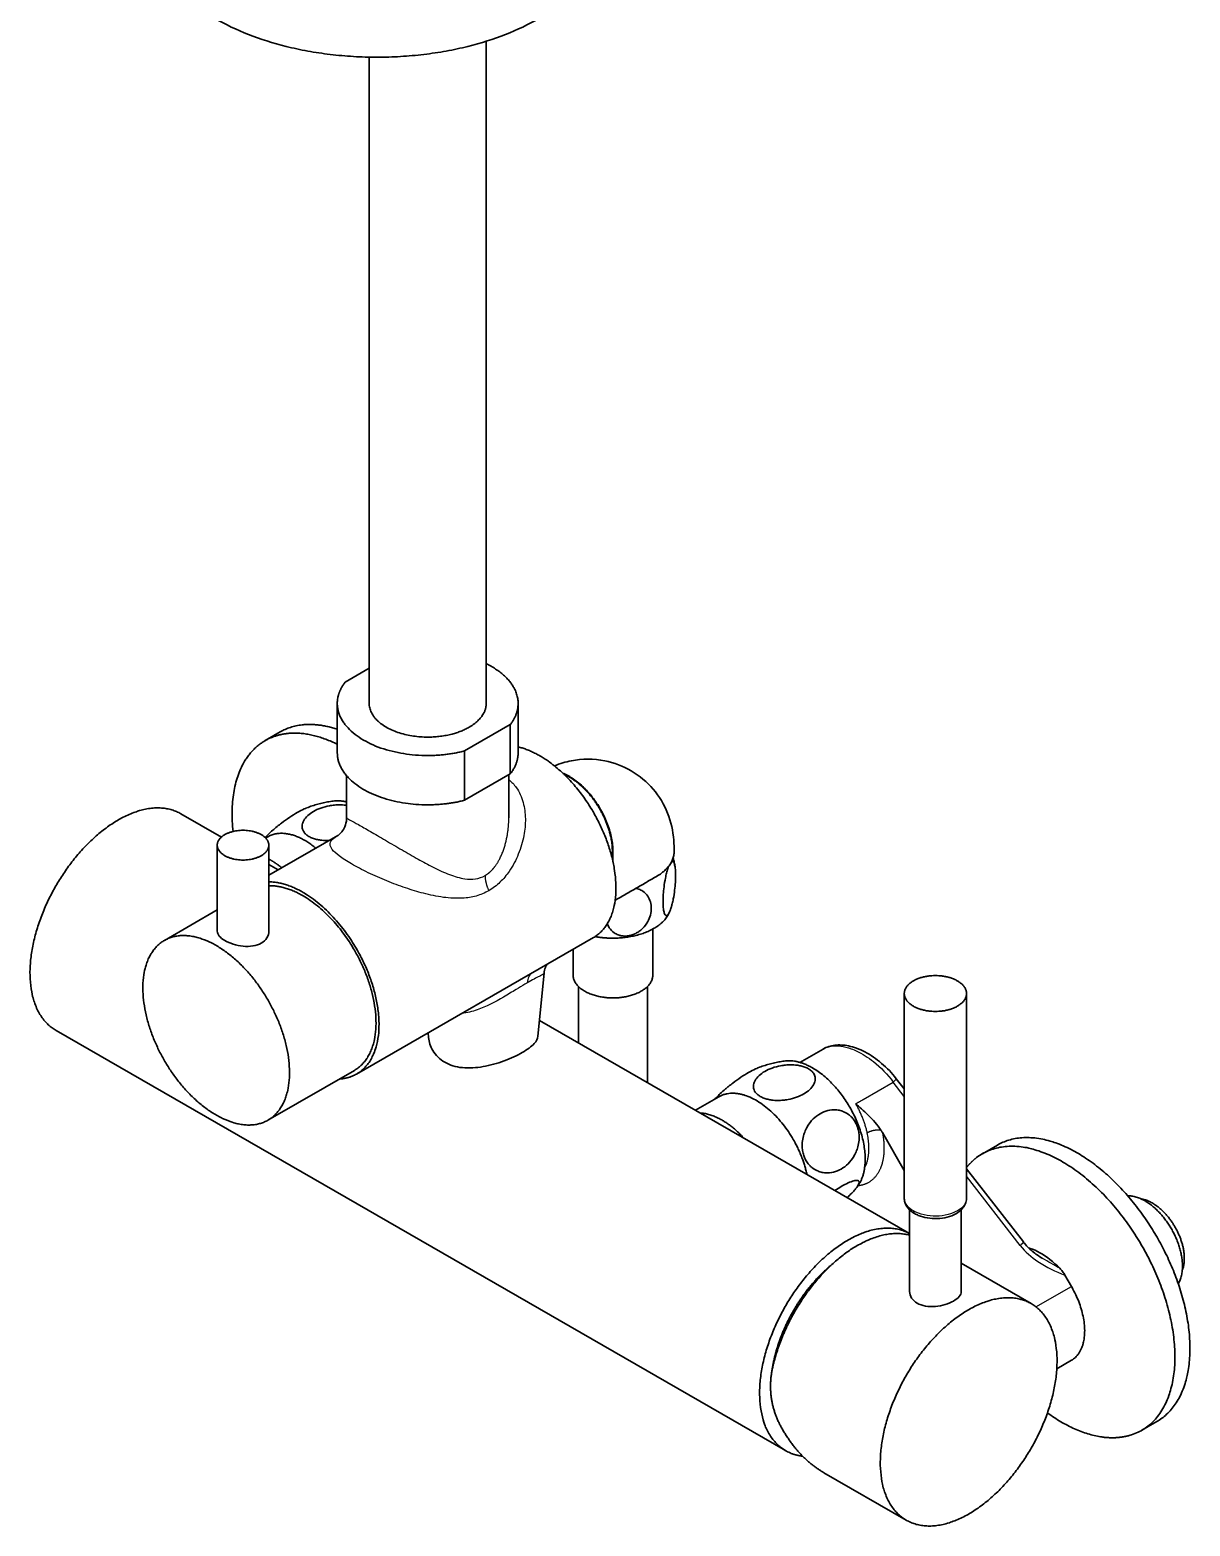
# Model space of a CAD drawing. Header units: millimetres. Extents: x 577 to 7172, y 252 to 2707.
# Drawn here: x 2954.2 to 3172.4, y 1540.9 to 1822.1 of the extents above; entities that cross this region are included whole.
import ezdxf

# ---------------------------------------------------------------- set-up
doc = ezdxf.new("R2010")
doc.units = ezdxf.units.MM
doc.header["$MEASUREMENT"] = 0
doc.layers.add('외형선(ISO)', color=7, linetype='Continuous', lineweight=30)
doc.layers.add('좁은 외형선(ISO)', color=7, linetype='Continuous', lineweight=25)

msp = doc.modelspace()

# ---------------------------------------------------------------- linework, layer by layer
at = {"layer": '외형선(ISO)'}
for p, q in [((3040.02, 1695.54), (3040.02, 1820.02)), ((3018.02, 1695.54), (3018.02, 1817.03)), ((3018.02, 1702.14), (3013.49, 1699.53)), ((3012.02, 1695.54), (3012.02, 1686.27)), ((3046.02, 1695.54), (3046.02, 1686.27)), ((3035.94, 1686.6), (3044.55, 1691.55)), ((3044.55, 1691.55), (3044.55, 1682.29)), ((3001.31, 1690.19), (2998.48, 1688.56)), ((3035.94, 1677.33), (3035.94, 1686.6)), ((3013.77, 1681.95), (3013.77, 1674.06)), ((3044.55, 1682.29), (3035.94, 1677.33)), ((3044.27, 1682.13), (3044.27, 1674.06)), ((2982.59, 1674.8), (2990.22, 1670.41)), ((3044.27, 1674.06), (3044.27, 1674.06)), ((2999.15, 1663.23), (3012.1, 1670.69)), ((3012.12, 1670.7), (3012.12, 1670.7)), ((2989.45, 1652.71), (2989.45, 1668.9)), ((2998.94, 1670.47), (2998.55, 1670.25)), ((2999.15, 1652.71), (2999.15, 1668.9)), ((2999.15, 1665.26), (3000.92, 1664.25)), ((3042.89, 1667.03), (3042.89, 1667.03)), ((3039.26, 1662.92), (3039.26, 1662.92)), ((2979.51, 1651), (2989.45, 1656.72)), ((3015.64, 1625.87), (3060.19, 1651.53)), ((3071.35, 1644.5), (3071.35, 1653.13)), ((3056.35, 1644.5), (3056.35, 1649.32)), ((3049.75, 1632.98), (3050.92, 1644.86)), ((3057.35, 1642.34), (3057.35, 1631.75)), ((3070.35, 1642.34), (3070.35, 1624.27)), ((3118.63, 1641.01), (3118.63, 1602.53)), ((3130.33, 1641.01), (3130.33, 1602.53)), ((2959.13, 1634.07), (3096.31, 1555.08)), ((3050.04, 1635.96), (3119.63, 1595.88)), ((3029.17, 1632.76), (3029.09, 1633.62)), ((3103.36, 1630.57), (3099.01, 1628.06)), ((2998.98, 1617.2), (3015.24, 1626.57)), ((3117.13, 1624.99), (3118.63, 1623.07)), ((3083.79, 1621.61), (3079.37, 1619.07)), ((3118.63, 1607.74), (3114.52, 1614.86)), ((3136.16, 1612.53), (3133.33, 1610.9)), ((3130.33, 1608.04), (3141.02, 1594.31)), ((3119.63, 1600.35), (3119.63, 1584.98)), ((3129.33, 1600.35), (3129.33, 1584.98)), ((3129.33, 1590.3), (3142.46, 1582.74)), ((3148.83, 1588.08), (3150.06, 1585.95)), ((3147.31, 1570.49), (3150.05, 1572.06)), ((3166.1, 1560.54), (3163.27, 1558.91)), ((3103.49, 1550.94), (3119.01, 1542.01))]:
    msp.add_line(p, q, dxfattribs=at)
for centre, radius, start, end in [((3044.51, 1669.02), 6.76, 65.6716, 65.6733), ((3044.78, 1668.94), 6.24, 65.656, 65.6575), ((3046.04, 1668.95), 3.64, 69.3658, 69.3749), ((3052.98, 1670.8), 8.77, 212.3971, 212.4083), ((3012.99, 1647.77), 29.93, 30.0956, 30.0965), ((3056.05, 1672.53), 14.25, 215.8091, 215.8116), ((3055.46, 1672.2), 13.21, 215.4935, 215.4976), ((3039.44, 1661.05), 5.08, 204.9735, 204.985), ((3112.23, 1615.32), 5, 265.7816, 265.7844), ((3134.45, 1577.47), 17.71, 43.6162, 43.6309)]:
    msp.add_arc(centre, radius, start, end, dxfattribs=at)
for points, knots in [([(3049.89, 1824.26), (3047.98, 1823.16), (3043.8, 1821.17), (3037.77, 1819.26), (3032.52, 1818.13), (3028.28, 1817.49), (3023.92, 1817.1), (3019.49, 1816.97), (3015.05, 1817.1), (3010.69, 1817.49), (3006.45, 1818.13), (3001.2, 1819.26), (2995.17, 1821.17), (2990.99, 1823.16), (2989.08, 1824.26)], [0, 0, 0, 0, 8.104607, 16.209214, 20.553668, 24.898121, 29.335094, 33.772068, 38.209041, 42.646015, 46.990468, 51.334921, 59.439528, 67.544135, 67.544135, 67.544135, 67.544135]), ([(3052.84, 1683.8), (3053.88, 1684.22), (3054.95, 1684.55), (3058.07, 1685.16), (3060.24, 1685.17), (3064.04, 1684.4), (3065.75, 1683.75), (3068.84, 1681.94), (3070.25, 1680.77), (3072.56, 1678.08), (3073.49, 1676.53), (3074.78, 1673.28), (3075.15, 1671.56), (3075.35, 1669.07), (3075.37, 1668.3), (3075.34, 1667.53)], [0.35819, 0.35819, 0.35819, 0.35819, 0.719617, 0.719617, 1.380794, 1.380794, 1.939645, 1.939645, 2.497885, 2.497885, 3.056187, 3.056187, 3.616931, 3.616931, 3.86481, 3.86481, 3.86481, 3.86481]), ([(3063.84, 1665.79), (3063.84, 1665.98), (3063.84, 1666.55), (3063.85, 1667.5), (3063.83, 1668.66), (3063.66, 1669.89), (3063.38, 1671.16), (3062.99, 1672.45), (3062.48, 1673.74), (3061.88, 1675), (3061.18, 1676.23), (3060.4, 1677.39), (3059.55, 1678.49), (3058.64, 1679.49), (3057.69, 1680.38), (3056.71, 1681.16), (3055.71, 1681.8), (3054.96, 1682.18), (3054.54, 1682.36), (3054.44, 1682.39)], [9.175348, 9.175348, 9.175348, 9.175348, 9.854863, 11.2627, 12.670538, 14.078376, 15.486213, 16.894051, 18.301888, 19.709726, 21.117563, 22.525401, 23.933238, 25.341076, 26.748913, 28.156751, 29.564589, 30.972426, 31.367659, 31.367659, 31.367659, 31.367659]), ([(3013.77, 1676.38), (3013.71, 1676.39), (3013.66, 1676.39), (3013.25, 1676.45), (3012.81, 1676.48), (3012.13, 1676.48), (3011.8, 1676.46), (3011.14, 1676.4), (3010.82, 1676.35), (3010, 1676.2), (3009.44, 1676.05), (3008.42, 1675.69), (3007.95, 1675.46), (3007.16, 1675.01), (3006.78, 1674.74), (3006.14, 1674.15), (3005.89, 1673.83), (3005.62, 1673.36), (3005.54, 1673.17), (3005.43, 1672.8), (3005.41, 1672.6), (3005.41, 1672.21), (3005.46, 1671.96), (3005.59, 1671.62), (3005.68, 1671.46), (3005.87, 1671.19), (3006, 1671.04), (3006.32, 1670.76), (3006.51, 1670.63), (3006.7, 1670.52)], [3.654243, 3.654243, 3.654243, 3.654243, 3.670497, 3.670497, 3.781127, 3.781127, 3.872702, 3.872702, 3.964276, 3.964276, 4.130822, 4.130822, 4.297368, 4.297368, 4.463914, 4.463914, 4.63046, 4.63046, 4.722034, 4.722034, 4.813609, 4.813609, 4.924239, 4.924239, 4.995763, 4.995763, 5.076302, 5.076302, 5.156842, 5.156842, 5.156842, 5.156842]), ([(3011.47, 1677.2), (3011.14, 1677.16), (3010.8, 1677.12), (3010.12, 1677.01), (3009.77, 1676.94), (3009.08, 1676.79), (3008.73, 1676.7), (3008.03, 1676.51), (3007.67, 1676.4), (3006.97, 1676.17), (3006.62, 1676.04), (3006.27, 1675.9)], [2.1069861, 2.1069861, 2.1069861, 2.1069861, 2.139616, 2.139616, 2.1722459, 2.1722459, 2.2048759, 2.2048759, 2.2375058, 2.2375058, 2.2701357, 2.2701357, 2.2701357, 2.2701357]), ([(2998.45, 1670.34), (2998.6, 1670.5), (2998.8, 1670.7), (2999.24, 1671.13), (2999.59, 1671.44), (3000.14, 1671.92), (3000.42, 1672.16), (3000.99, 1672.62), (3001.28, 1672.85), (3002.03, 1673.41), (3002.56, 1673.79), (3003.58, 1674.47), (3004.07, 1674.78), (3004.94, 1675.27), (3005.39, 1675.51), (3005.96, 1675.77), (3006.12, 1675.84), (3006.26, 1675.9)], [2.068394, 2.068394, 2.068394, 2.068394, 2.14462, 2.14462, 2.266066, 2.266066, 2.366857, 2.366857, 2.467647, 2.467647, 2.651372, 2.651372, 2.835097, 2.835097, 3.018822, 3.018822, 3.093662, 3.093662, 3.093662, 3.093662]), ([(3012.12, 1670.7), (3012.12, 1670.7), (3012.19, 1670.74), (3012.46, 1670.95), (3012.66, 1671.15), (3013.07, 1671.67), (3013.27, 1671.99), (3013.61, 1672.79), (3013.73, 1673.3), (3013.77, 1673.88), (3013.77, 1673.97), (3013.77, 1674.05)], [0.0408584, 0.0408584, 0.0408584, 0.0408584, 0.2081633, 0.2081633, 0.3865567, 0.3865567, 0.5503874, 0.5503874, 0.751555, 0.751555, 0.7859688, 0.7859688, 0.7859688, 0.7859688]), ([(3006.7, 1670.52), (3006.89, 1670.41), (3007.12, 1670.3), (3007.61, 1670.12), (3007.87, 1670.04), (3008.34, 1669.93), (3008.61, 1669.88), (3009.2, 1669.8), (3009.64, 1669.78), (3010.18, 1669.78), (3010.36, 1669.78), (3010.54, 1669.79)], [1.7189472, 1.7189472, 1.7189472, 1.7189472, 1.7994867, 1.7994867, 1.8800262, 1.8800262, 1.9515502, 1.9515502, 2.0621797, 2.0621797, 2.1131343, 2.1131343, 2.1131343, 2.1131343]), ([(3075.34, 1667.53), (3075.34, 1667.41), (3075.31, 1667.03), (3075.16, 1666.38), (3074.8, 1665.59), (3074.28, 1664.84), (3073.6, 1664.12), (3072.79, 1663.46), (3071.81, 1662.88), (3070.81, 1662.31), (3069.82, 1661.73), (3068.82, 1661.16), (3067.83, 1660.59), (3066.83, 1660.01), (3065.84, 1659.44), (3064.98, 1658.94), (3064.45, 1658.64), (3064.26, 1658.53)], [-20.302164, -20.302164, -20.302164, -20.302164, -19.709726, -18.301888, -16.894051, -15.486213, -14.078376, -12.670538, -11.2627, -9.854863, -8.447025, -7.039188, -5.63135, -4.223513, -2.815675, -1.407838, -0.584745, -0.584745, -0.584745, -0.584745]), ([(3074.89, 1665.82), (3074.93, 1665.84), (3074.96, 1665.85), (3075.06, 1665.87), (3075.14, 1665.84), (3075.29, 1665.68), (3075.39, 1665.47), (3075.51, 1664.99), (3075.56, 1664.69), (3075.62, 1664), (3075.64, 1663.61), (3075.64, 1662.83), (3075.62, 1662.37), (3075.56, 1661.42), (3075.51, 1660.92), (3075.39, 1659.94), (3075.29, 1659.32), (3075.14, 1658.51), (3075.06, 1658.15), (3074.94, 1657.68), (3074.88, 1657.47), (3074.78, 1657.11), (3074.71, 1656.92), (3074.58, 1656.56), (3074.52, 1656.41), (3074.46, 1656.28), (3074.39, 1656.15), (3074.33, 1656.03), (3074.2, 1655.85), (3074.14, 1655.78), (3074.03, 1655.69), (3073.97, 1655.66), (3073.85, 1655.65), (3073.78, 1655.68), (3073.62, 1655.83), (3073.52, 1656.05), (3073.4, 1656.52), (3073.35, 1656.82), (3073.29, 1657.51), (3073.27, 1657.91), (3073.27, 1658.68), (3073.29, 1659.14), (3073.35, 1660.09), (3073.4, 1660.59), (3073.52, 1661.57), (3073.62, 1662.19), (3073.78, 1663), (3073.85, 1663.36), (3073.96, 1663.79), (3074, 1663.95), (3074.05, 1664.1)], [-1.308894, -1.308894, -1.308894, -1.308894, -1.272063, -1.272063, -1.177605, -1.177605, -1.02082, -1.02082, -0.877922, -0.877922, -0.735025, -0.735025, -0.592128, -0.592128, -0.449231, -0.449231, -0.292445, -0.292445, -0.197988, -0.197988, -0.137033, -0.137033, -0.068516, -0.068516, 0, 0, 0, 0.068516, 0.068516, 0.137033, 0.137033, 0.197988, 0.197988, 0.292445, 0.292445, 0.449231, 0.449231, 0.592128, 0.592128, 0.735025, 0.735025, 0.877922, 0.877922, 1.02082, 1.02082, 1.177605, 1.177605, 1.272063, 1.272063, 1.320028, 1.320028, 1.320028, 1.320028]), ([(3075.54, 1664.77), (3075.5, 1665.06), (3075.45, 1665.34), (3075.33, 1665.9), (3075.27, 1666.18), (3075.19, 1666.48), (3075.18, 1666.5), (3075.18, 1666.53)], [0.87047748, 0.87047748, 0.87047748, 0.87047748, 0.90262476, 0.90262476, 0.93477204, 0.93477204, 0.93807192, 0.93807192, 0.93807192, 0.93807192]), ([(3074.05, 1664.1), (3074.06, 1664.14), (3074.07, 1664.17), (3074.14, 1664.4), (3074.2, 1664.59), (3074.28, 1664.83), (3074.3, 1664.88), (3074.32, 1664.93)], [-1.6200732, -1.6200732, -1.6200732, -1.6200732, -1.6070832, -1.6070832, -1.5385668, -1.5385668, -1.5171973, -1.5171973, -1.5171973, -1.5171973]), ([(3068.17, 1660.78), (3068.35, 1660.75), (3068.54, 1660.69), (3068.95, 1660.54), (3069.24, 1660.39), (3069.81, 1660), (3070.16, 1659.64), (3070.6, 1658.98), (3070.77, 1658.61), (3071, 1657.82), (3071.05, 1657.4), (3071.05, 1656.63), (3071, 1656.19), (3070.77, 1655.33), (3070.6, 1654.91), (3070.16, 1654.11), (3069.81, 1653.64), (3069.24, 1653.06), (3068.95, 1652.82), (3068.53, 1652.53), (3068.32, 1652.41), (3067.94, 1652.21), (3067.71, 1652.11), (3067.24, 1651.95), (3067, 1651.89), (3066.78, 1651.86), (3066.56, 1651.82), (3066.32, 1651.8), (3065.85, 1651.81), (3065.62, 1651.84), (3065.23, 1651.91), (3065.03, 1651.97), (3064.6, 1652.13), (3064.32, 1652.28), (3063.75, 1652.67), (3063.4, 1653.03), (3063.02, 1653.6), (3062.89, 1653.85), (3062.78, 1654.12)], [1.610603, 1.610603, 1.610603, 1.610603, 1.668038, 1.668038, 1.762496, 1.762496, 1.919281, 1.919281, 2.062178, 2.062178, 2.205076, 2.205076, 2.347973, 2.347973, 2.49087, 2.49087, 2.647656, 2.647656, 2.742113, 2.742113, 2.803068, 2.803068, 2.871585, 2.871585, 2.940101, 2.940101, 2.940101, 3.008617, 3.008617, 3.077134, 3.077134, 3.138089, 3.138089, 3.232546, 3.232546, 3.389332, 3.389332, 3.490318, 3.490318, 3.490318, 3.490318]), ([(3074.41, 1656.15), (3074.42, 1656.18), (3074.43, 1656.2), (3074.45, 1656.26), (3074.47, 1656.29), (3074.49, 1656.34), (3074.5, 1656.37), (3074.52, 1656.42), (3074.53, 1656.45), (3074.56, 1656.51), (3074.57, 1656.54), (3074.58, 1656.56)], [0.53958245, 0.53958245, 0.53958245, 0.53958245, 0.54328011, 0.54328011, 0.54697778, 0.54697778, 0.55067544, 0.55067544, 0.55437311, 0.55437311, 0.55807078, 0.55807078, 0.55807078, 0.55807078]), ([(2989.45, 1652.71), (2989.45, 1652.42), (2989.57, 1652.11), (2990.07, 1651.52), (2990.44, 1651.23), (2991.3, 1650.73), (2991.85, 1650.49), (2993.05, 1650.11), (2993.69, 1649.98), (2994.91, 1649.85), (2995.56, 1649.85), (2996.75, 1650.04), (2997.3, 1650.23), (2997.73, 1650.48)], [-1.101129, -1.101129, -1.101129, -1.101129, -0.917616, -0.917616, -0.734103, -0.734103, -0.55059, -0.55059, -0.367076, -0.367076, -0.183538, -0.183538, 0, 0, 0, 0]), ([(2997.73, 1650.48), (2998.16, 1650.73), (2998.54, 1651.07), (2999.03, 1651.85), (2999.15, 1652.29), (2999.15, 1652.71)], [0, 0, 0, 0, 0.1835382, 0.1835382, 0.3670765, 0.3670765, 0.3670765, 0.3670765]), ([(3051.48, 1646.51), (3051.41, 1646.41), (3051.33, 1646.28), (3051.12, 1645.84), (3051, 1645.47), (3050.93, 1645.02), (3050.93, 1644.95), (3050.92, 1644.88)], [0.9467926, 0.9467926, 0.9467926, 0.9467926, 1.0396076, 1.0396076, 1.2199346, 1.2199346, 1.2517177, 1.2517177, 1.2517177, 1.2517177]), ([(3046.8, 1629.92), (3045.87, 1629.38), (3044.68, 1628.82), (3042.11, 1627.87), (3040.72, 1627.49), (3038.16, 1627.04), (3036.81, 1626.95), (3034.3, 1627.2), (3033.15, 1627.55), (3032.23, 1628.08), (3031.31, 1628.62), (3030.51, 1629.39), (3029.52, 1631.06), (3029.25, 1631.93), (3029.17, 1632.76)], [-1.575868, -1.575868, -1.575868, -1.575868, -1.178146, -1.178146, -0.780424, -0.780424, -0.390212, -0.390212, 0, 0, 0, 0.391431, 0.391431, 0.723889, 0.723889, 0.723889, 0.723889]), ([(3049.75, 1632.98), (3049.71, 1632.54), (3049.47, 1632.08), (3048.53, 1631.04), (3047.74, 1630.46), (3046.8, 1629.92)], [3.9935617, 3.9935617, 3.9935617, 3.9935617, 4.3298602, 4.3298602, 4.7275819, 4.7275819, 4.7275819, 4.7275819]), ([(3103.36, 1630.57), (3104.02, 1630.96), (3104.8, 1631.2), (3106.41, 1631.39), (3107.27, 1631.34), (3109.15, 1630.96), (3110.2, 1630.57), (3112.3, 1629.47), (3113.38, 1628.74), (3115.37, 1627.03), (3116.32, 1626.04), (3117.13, 1625)], [0, 0, 0, 0, 0.312032, 0.312032, 0.630895, 0.630895, 1.008628, 1.008628, 1.407908, 1.407908, 1.80764, 1.80764, 1.80764, 1.80764]), ([(3091.12, 1627.04), (3090.97, 1626.98), (3090.81, 1626.91), (3090.24, 1626.65), (3089.79, 1626.41), (3088.93, 1625.91), (3088.43, 1625.6), (3087.41, 1624.92), (3086.88, 1624.55), (3086.14, 1623.98), (3085.85, 1623.76), (3085.41, 1623.41), (3085.27, 1623.29), (3085.13, 1623.17)], [0.6864676, 0.6864676, 0.6864676, 0.6864676, 0.7613075, 0.7613075, 0.9450324, 0.9450324, 1.1287574, 1.1287574, 1.3124824, 1.3124824, 1.4132731, 1.4132731, 1.4651549, 1.4651549, 1.4651549, 1.4651549]), ([(3091.55, 1621.66), (3091.36, 1621.77), (3091.18, 1621.9), (3090.85, 1622.18), (3090.72, 1622.33), (3090.53, 1622.6), (3090.44, 1622.76), (3090.31, 1623.1), (3090.26, 1623.35), (3090.26, 1623.74), (3090.29, 1623.93), (3090.4, 1624.31), (3090.48, 1624.5), (3090.74, 1624.97), (3091, 1625.29), (3091.63, 1625.88), (3092.02, 1626.15), (3092.8, 1626.6), (3093.27, 1626.82), (3094.3, 1627.19), (3094.85, 1627.34), (3095.67, 1627.49), (3095.99, 1627.53), (3096.65, 1627.6), (3096.99, 1627.61), (3097.66, 1627.61), (3098.1, 1627.58), (3098.69, 1627.51), (3098.96, 1627.46), (3099.43, 1627.35), (3099.7, 1627.27), (3100.19, 1627.08), (3100.41, 1626.98), (3100.6, 1626.87), (3100.79, 1626.76), (3100.98, 1626.63), (3101.3, 1626.35), (3101.44, 1626.2), (3101.63, 1625.92), (3101.71, 1625.77), (3101.85, 1625.43), (3101.89, 1625.17), (3101.9, 1624.79), (3101.87, 1624.59), (3101.76, 1624.21), (3101.68, 1624.03), (3101.41, 1623.55), (3101.16, 1623.24), (3100.52, 1622.65), (3100.14, 1622.38), (3099.35, 1621.92), (3098.88, 1621.7), (3097.86, 1621.34), (3097.31, 1621.19), (3096.49, 1621.04), (3096.16, 1620.99), (3095.5, 1620.93), (3095.17, 1620.91), (3094.5, 1620.91), (3094.06, 1620.94), (3093.46, 1621.02), (3093.19, 1621.07), (3092.72, 1621.18), (3092.46, 1621.25), (3091.97, 1621.44), (3091.74, 1621.55), (3091.55, 1621.66)], [-1.718947, -1.718947, -1.718947, -1.718947, -1.638408, -1.638408, -1.557868, -1.557868, -1.486344, -1.486344, -1.375715, -1.375715, -1.28414, -1.28414, -1.192565, -1.192565, -1.026019, -1.026019, -0.859474, -0.859474, -0.692928, -0.692928, -0.526382, -0.526382, -0.434807, -0.434807, -0.343233, -0.343233, -0.232603, -0.232603, -0.161079, -0.161079, -0.08054, -0.08054, 0, 0, 0, 0.08054, 0.08054, 0.161079, 0.161079, 0.232603, 0.232603, 0.343233, 0.343233, 0.434807, 0.434807, 0.526382, 0.526382, 0.692928, 0.692928, 0.859474, 0.859474, 1.026019, 1.026019, 1.192565, 1.192565, 1.28414, 1.28414, 1.375715, 1.375715, 1.486344, 1.486344, 1.557868, 1.557868, 1.638408, 1.638408, 1.718947, 1.718947, 1.718947, 1.718947]), ([(3096.32, 1628.34), (3095.99, 1628.3), (3095.65, 1628.25), (3094.97, 1628.14), (3094.63, 1628.08), (3093.93, 1627.93), (3093.58, 1627.84), (3092.88, 1627.65), (3092.53, 1627.54), (3091.82, 1627.3), (3091.47, 1627.18), (3091.12, 1627.04)], [2.1069861, 2.1069861, 2.1069861, 2.1069861, 2.139616, 2.139616, 2.1722459, 2.1722459, 2.2048759, 2.2048759, 2.2375058, 2.2375058, 2.2701357, 2.2701357, 2.2701357, 2.2701357]), ([(3085.13, 1623.17), (3084.99, 1623.06), (3084.86, 1622.95), (3084.44, 1622.58), (3084.09, 1622.26), (3083.65, 1621.83), (3083.45, 1621.63), (3083.2, 1621.37), (3083.1, 1621.26), (3083.01, 1621.16)], [-2.3149748, -2.3149748, -2.3149748, -2.3149748, -2.266066, -2.266066, -2.1446204, -2.1446204, -2.0662498, -2.0662498, -2.0194045, -2.0194045, -2.0194045, -2.0194045]), ([(3114.23, 1615.32), (3113.58, 1616.33), (3112.72, 1617.27), (3111, 1618.97), (3110.04, 1619.81), (3109.55, 1620.24), (3109.54, 1620.25), (3109.5, 1620.29)], [0, 0, 0, 0, 0.3617282, 0.3617282, 0.7344081, 0.7344081, 0.754556, 0.754556, 0.754556, 0.754556]), ([(3100.81, 1608.73), (3100.77, 1608.77), (3100.74, 1608.81), (3100.53, 1609.05), (3100.35, 1609.29), (3100.04, 1609.81), (3099.91, 1610.09), (3099.7, 1610.63), (3099.61, 1610.93), (3099.49, 1611.55), (3099.45, 1611.87), (3099.42, 1612.43), (3099.43, 1612.74), (3099.48, 1613.4), (3099.57, 1613.87), (3099.75, 1614.56), (3099.87, 1614.89), (3100.14, 1615.53), (3100.3, 1615.83), (3100.74, 1616.57), (3101.1, 1617.04), (3101.92, 1617.84), (3102.36, 1618.17), (3103.23, 1618.67), (3103.73, 1618.88), (3104.75, 1619.13), (3105.27, 1619.18), (3106.02, 1619.12), (3106.31, 1619.08), (3106.88, 1618.93), (3107.16, 1618.83), (3107.72, 1618.56), (3108.06, 1618.34), (3108.51, 1617.97), (3108.71, 1617.78), (3109.04, 1617.4), (3109.22, 1617.16), (3109.53, 1616.64), (3109.66, 1616.36), (3109.76, 1616.09), (3109.86, 1615.82), (3109.95, 1615.52), (3110.08, 1614.89), (3110.12, 1614.57), (3110.15, 1614.02), (3110.14, 1613.71), (3110.09, 1613.05), (3110, 1612.58), (3109.82, 1611.89), (3109.7, 1611.55), (3109.43, 1610.92), (3109.27, 1610.62), (3108.83, 1609.88), (3108.46, 1609.41), (3107.65, 1608.61), (3107.21, 1608.27), (3106.34, 1607.77), (3105.84, 1607.57), (3104.82, 1607.31), (3104.3, 1607.27), (3103.55, 1607.32), (3103.26, 1607.37), (3102.69, 1607.51), (3102.41, 1607.62), (3101.85, 1607.89), (3101.51, 1608.11), (3101.1, 1608.45), (3100.94, 1608.59), (3100.81, 1608.73)], [-2.082951, -2.082951, -2.082951, -2.082951, -2.06625, -2.06625, -1.978157, -1.978157, -1.890065, -1.890065, -1.801972, -1.801972, -1.71388, -1.71388, -1.635509, -1.635509, -1.514064, -1.514064, -1.413273, -1.413273, -1.312482, -1.312482, -1.128757, -1.128757, -0.945032, -0.945032, -0.761307, -0.761307, -0.577582, -0.577582, -0.476792, -0.476792, -0.376001, -0.376001, -0.254555, -0.254555, -0.176185, -0.176185, -0.088092, -0.088092, 0, 0, 0, 0.088092, 0.088092, 0.176185, 0.176185, 0.254555, 0.254555, 0.376001, 0.376001, 0.476792, 0.476792, 0.577582, 0.577582, 0.761307, 0.761307, 0.945032, 0.945032, 1.128757, 1.128757, 1.312482, 1.312482, 1.413273, 1.413273, 1.514064, 1.514064, 1.635509, 1.635509, 1.697178, 1.697178, 1.697178, 1.697178]), ([(3105.57, 1603.98), (3106, 1604.26), (3106.41, 1604.51), (3107.21, 1604.97), (3107.65, 1605.21), (3108.46, 1605.58), (3108.83, 1605.72), (3109.27, 1605.84), (3109.43, 1605.87), (3109.7, 1605.89), (3109.82, 1605.89), (3110, 1605.83), (3110.09, 1605.76), (3110.14, 1605.62), (3110.15, 1605.53), (3110.12, 1605.36), (3110.08, 1605.24), (3109.95, 1604.98), (3109.86, 1604.83), (3109.76, 1604.68), (3109.66, 1604.53), (3109.53, 1604.35), (3109.22, 1603.98), (3109.04, 1603.78), (3108.71, 1603.43), (3108.51, 1603.23), (3108.2, 1602.93), (3108.05, 1602.79), (3107.89, 1602.65)], [2.680166, 2.680166, 2.680166, 2.680166, 2.835097, 2.835097, 3.018822, 3.018822, 3.202547, 3.202547, 3.303338, 3.303338, 3.404129, 3.404129, 3.525574, 3.525574, 3.603945, 3.603945, 3.692037, 3.692037, 3.78013, 3.78013, 3.78013, 3.868222, 3.868222, 3.956315, 3.956315, 4.034685, 4.034685, 4.094819, 4.094819, 4.094819, 4.094819]), ([(3109.52, 1604.35), (3109.54, 1604.38), (3109.57, 1604.41), (3109.62, 1604.47), (3109.64, 1604.5), (3109.69, 1604.56), (3109.71, 1604.59), (3109.76, 1604.66), (3109.78, 1604.69), (3109.83, 1604.75), (3109.85, 1604.78), (3109.87, 1604.81)], [5.7244822, 5.7244822, 5.7244822, 5.7244822, 5.72821139, 5.72821139, 5.73194058, 5.73194058, 5.73566977, 5.73566977, 5.73939896, 5.73939896, 5.74312815, 5.74312815, 5.74312815, 5.74312815]), ([(3120.57, 1599.65), (3120.09, 1599.92), (3119.67, 1600.26), (3119.03, 1601.04), (3118.8, 1601.49), (3118.65, 1602.15), (3118.63, 1602.34), (3118.63, 1602.53)], [0.0000394, 0.0000394, 0.0000394, 0.0000394, 0.1925644, 0.1925644, 0.3805167, 0.3805167, 0.4550507, 0.4550507, 0.4550507, 0.4550507]), ([(3130.33, 1602.53), (3130.33, 1602.16), (3130.25, 1601.78), (3129.95, 1601.09), (3129.73, 1600.76), (3129.14, 1600.14), (3128.76, 1599.85), (3127.85, 1599.34), (3127.29, 1599.12), (3126.11, 1598.82), (3125.47, 1598.73), (3124.21, 1598.68), (3123.57, 1598.72), (3122.37, 1598.92), (3121.79, 1599.09), (3121.02, 1599.41), (3120.79, 1599.52), (3120.57, 1599.65)], [0, 0, 0, 0, 0.145737, 0.145737, 0.294623, 0.294623, 0.463795, 0.463795, 0.653903, 0.653903, 0.845971, 0.845971, 1.033603, 1.033603, 1.219814, 1.219814, 1.306697, 1.306697, 1.306697, 1.306697]), ([(3141.02, 1594.3), (3141.52, 1593.65), (3142.1, 1593.08), (3143.29, 1592.08), (3143.91, 1591.65), (3144.55, 1591.26)], [0.0009614, 0.0009614, 0.0009614, 0.0009614, 0.2469282, 0.2469282, 0.4859617, 0.4859617, 0.4859617, 0.4859617]), ([(3142.05, 1593.16), (3142.14, 1593.13), (3142.23, 1593.11), (3142.91, 1592.89), (3143.51, 1592.62), (3145.39, 1591.57), (3146.67, 1590.57), (3147.87, 1589.36)], [-0.8360709, -0.8360709, -0.8360709, -0.8360709, -0.7973809, -0.7973809, -0.542197, -0.542197, -0.0000688, -0.0000688, -0.0000688, -0.0000688]), ([(3148.83, 1588.08), (3148.69, 1588.31), (3148.54, 1588.54), (3148.22, 1588.97), (3148.05, 1589.18), (3147.87, 1589.36)], [0, 0, 0, 0, 0.0814912, 0.0814912, 0.1628885, 0.1628885, 0.1628885, 0.1628885]), ([(3121.05, 1582.8), (3120.62, 1583.05), (3120.25, 1583.38), (3119.75, 1584.15), (3119.63, 1584.58), (3119.63, 1584.98)], [0.0000001, 0.0000001, 0.0000001, 0.0000001, 0.1832667, 0.1832667, 0.3665333, 0.3665333, 0.3665333, 0.3665333]), ([(3129.33, 1584.98), (3129.33, 1584.68), (3129.21, 1584.36), (3128.72, 1583.75), (3128.34, 1583.46), (3127.91, 1583.21), (3127.91, 1583.21), (3127.91, 1583.21)], [-1.0995533, -1.0995533, -1.0995533, -1.0995533, -0.9162983, -0.9162983, -0.7330433, -0.7330433, -0.7330417, -0.7330417, -0.7330417, -0.7330417]), ([(3127.91, 1583.21), (3127.48, 1582.96), (3126.93, 1582.72), (3125.74, 1582.36), (3125.09, 1582.24), (3123.87, 1582.13), (3123.23, 1582.15), (3122.03, 1582.35), (3121.48, 1582.55), (3121.05, 1582.8)], [2.1991316, 2.1991316, 2.1991316, 2.1991316, 2.382385, 2.382385, 2.56564, 2.56564, 2.7489067, 2.7489067, 2.9321734, 2.9321734, 2.9321734, 2.9321734]), ([(3093.85, 1570.6), (3093.8, 1570.37), (3093.75, 1570.13), (3093.71, 1569.9), (3093.67, 1569.66), (3093.64, 1569.43), (3093.61, 1569.19), (3093.58, 1568.96), (3093.55, 1568.73), (3093.53, 1568.49), (3093.51, 1568.26), (3093.5, 1568.03), (3093.49, 1567.79), (3093.48, 1567.56), (3093.47, 1567.33), (3093.48, 1567.1), (3093.48, 1566.87), (3093.48, 1566.64), (3093.5, 1566.41), (3093.51, 1566.18), (3093.52, 1565.95), (3093.55, 1565.72), (3093.57, 1565.49), (3093.6, 1565.26), (3093.63, 1565.04), (3093.66, 1564.81), (3093.7, 1564.58), (3093.74, 1564.36), (3093.78, 1564.13), (3093.83, 1563.91), (3093.88, 1563.69), (3093.93, 1563.46), (3093.99, 1563.24), (3094.05, 1563.02), (3094.12, 1562.8), (3094.18, 1562.58), (3094.25, 1562.36), (3094.33, 1562.14), (3094.4, 1561.92), (3094.48, 1561.71), (3094.56, 1561.49), (3094.65, 1561.28), (3094.74, 1561.06), (3094.83, 1560.85), (3094.92, 1560.64), (3095.02, 1560.42), (3095.12, 1560.21), (3095.23, 1560), (3095.34, 1559.8), (3095.44, 1559.59), (3095.56, 1559.38), (3095.67, 1559.18)], [0, 0, 0, 0, 0.782932, 0.782932, 0.782932, 1.561101, 1.561101, 1.561101, 2.335223, 2.335223, 2.335223, 3.105982, 3.105982, 3.105982, 3.874033, 3.874033, 3.874033, 4.640001, 4.640001, 4.640001, 5.404481, 5.404481, 5.404481, 6.168032, 6.168032, 6.168032, 6.931183, 6.931183, 6.931183, 7.694422, 7.694422, 7.694422, 8.458203, 8.458203, 8.458203, 9.222937, 9.222937, 9.222937, 9.988995, 9.988995, 9.988995, 10.756707, 10.756707, 10.756707, 11.526356, 11.526356, 11.526356, 12.298185, 12.298185, 12.298185, 13.072391, 13.072391, 13.072391, 13.072391])]:
    msp.add_open_spline(points, degree=3, knots=knots, dxfattribs=at)
for points, weights, knots in [([(3044.55, 1691.55), (3046.02, 1693.46), (3046.02, 1695.54), (3046.02, 1700.07), (3040.02, 1703.01)], [0.882771889331, 0.918967074728, 1, 0.83910663634, 0.854978542799], [5.848603, 5.848603, 5.848603, 6.283185, 6.283185, 7.146062, 7.146062, 7.146062]), ([(3013.49, 1699.53), (3012.02, 1697.63), (3012.02, 1695.54), (3012.02, 1685.75), (3029.02, 1685.75), (3032.64, 1685.75), (3035.94, 1686.6)], [0.882771889331, 0.918967074728, 1, 0.707106781187, 1, 0.918967074728, 0.882771889331], [5.848603, 5.848603, 5.848603, 6.283185, 6.283185, 7.853982, 7.853982, 8.288564, 8.288564, 8.288564]), ([(3018.02, 1695.54), (3018.02, 1689.21), (3029.02, 1689.21), (3033.58, 1689.21), (3036.8, 1691.06)], [1, 0.707106781187, 1, 0.853553390594, 0.853553390593], [0, 0, 0, 1.570796, 1.570796, 2.356194, 2.356194, 2.356194]), ([(3012.02, 1687.86), (3004.1, 1691.8), (2998.48, 1688.56), (2991.05, 1684.28), (2992.42, 1671.47)], [0.854579782068, 0.865813551743, 1, 0.830015271342, 0.857336633238], [5.563539, 5.563539, 5.563539, 6.283185, 6.283185, 7.194819, 7.194819, 7.194819]), ([(3012.02, 1686.27), (3012.02, 1676.48), (3029.02, 1676.48), (3032.64, 1676.48), (3035.94, 1677.33)], [1, 0.707106781187, 1, 0.918967074728, 0.882771889331], [0, 0, 0, 1.570796, 1.570796, 2.005379, 2.005379, 2.005379]), ([(3060.19, 1651.53), (3070.36, 1657.38), (3060.23, 1674.98), (3054.21, 1685.43), (3046.02, 1687.37)], [1, 0.707106781187, 1, 0.802471227581, 0.871371402144], [0, 0, 0, 1.570796, 1.570796, 2.63015, 2.63015, 2.63015]), ([(3063.67, 1666.56), (3064.2, 1670.79), (3061.4, 1675.65), (3058.6, 1680.51), (3054.67, 1682.18)], [0.85729815325, 0.83013528234, 1, 0.830135282339, 0.857298153251], [0.659806, 0.659806, 0.659806, 1.570796, 1.570796, 2.481787, 2.481787, 2.481787]), ([(2982.59, 1674.8), (2970.82, 1681.58), (2959.09, 1661.22), (2947.36, 1640.85), (2959.13, 1634.07)], [1, 0.707106781187, 1, 0.707106781187, 1], [3.141593, 3.141593, 3.141593, 4.712389, 4.712389, 6.283185, 6.283185, 6.283185]), ([(2999.15, 1668.9), (2999.15, 1671.69), (2994.3, 1671.69), (2989.45, 1671.69), (2989.45, 1668.9), (2989.45, 1666.1), (2994.3, 1666.1), (2999.15, 1666.1), (2999.15, 1668.9)], [1, 0.707106781187, 1, 0.707106781187, 1, 0.707106781187, 1, 0.707106781187, 1], [0, 0, 0, 1.570796, 1.570796, 3.141593, 3.141593, 4.712389, 4.712389, 6.283185, 6.283185, 6.283185]), ([(3012.41, 1624.94), (3014.2, 1625.04), (3015.64, 1625.87), (3025.81, 1631.73), (3015.68, 1649.32), (3008.4, 1661.96), (2999.15, 1662.01)], [0.910072724093, 0.94453176581, 1, 0.707106781187, 1, 0.770626680438, 0.900511386309], [2.844115, 2.844115, 2.844115, 3.141593, 3.141593, 4.712389, 4.712389, 5.942526, 5.942526, 5.942526]), ([(3015.24, 1626.57), (3025.01, 1632.19), (3015.28, 1649.09), (3008.13, 1661.5), (2999.15, 1661.27)], [1, 0.707106781187, 1, 0.766818248121, 0.904923545015], [0, 0, 0, 1.570796, 1.570796, 2.821358, 2.821358, 2.821358]), ([(3060.49, 1651.71), (3062.12, 1651.41), (3063.85, 1651.41), (3072.34, 1651.41), (3074.41, 1656.15)], [0.902892922303, 0.938556961863, 1, 0.755784076106, 0.918825225113], [4.382868, 4.382868, 4.382868, 4.712389, 4.712389, 6.022127, 6.022127, 6.022127]), ([(2979.51, 1651), (2969.75, 1645.37), (2979.48, 1628.47), (2989.21, 1611.58), (2998.98, 1617.2), (3008.75, 1622.83), (2999.01, 1639.73), (2989.28, 1656.62), (2979.51, 1651)], [1, 0.707106781187, 1, 0.707106781187, 1, 0.707106781187, 1, 0.707106781187, 1], [0, 0, 0, 1.570796, 1.570796, 3.141593, 3.141593, 4.712389, 4.712389, 6.283185, 6.283185, 6.283185]), ([(3056.35, 1644.5), (3056.35, 1640.18), (3063.85, 1640.18), (3071.35, 1640.18), (3071.35, 1644.5)], [1, 0.707106781187, 1, 0.707106781187, 1], [3.141593, 3.141593, 3.141593, 4.712389, 4.712389, 6.283185, 6.283185, 6.283185]), ([(3130.33, 1641.01), (3130.33, 1644.38), (3124.48, 1644.38), (3118.63, 1644.38), (3118.63, 1641.01), (3118.63, 1637.64), (3124.48, 1637.64), (3130.33, 1637.64), (3130.33, 1641.01)], [1, 0.707106781187, 1, 0.707106781187, 1, 0.707106781187, 1, 0.707106781187, 1], [0, 0, 0, 1.570796, 1.570796, 3.141593, 3.141593, 4.712389, 4.712389, 6.283185, 6.283185, 6.283185]), ([(3109.87, 1604.81), (3113.84, 1610.17), (3108.39, 1619.62), (3102.95, 1629.07), (3096.32, 1628.34)], [0.918455114941, 0.756061660301, 1, 0.756061660301, 0.918455114941], [3.404139, 3.404139, 3.404139, 4.712389, 4.712389, 6.020639, 6.020639, 6.020639]), ([(3100.32, 1607), (3099.63, 1610.31), (3097.79, 1613.52), (3090.8, 1625.65), (3083.79, 1621.61)], [0.869230802292, 0.901468980828, 1, 0.707106781187, 1], [4.183964, 4.183964, 4.183964, 4.712389, 4.712389, 6.283185, 6.283185, 6.283185]), ([(3145.54, 1562.18), (3155.88, 1554.65), (3163.27, 1558.91), (3178.3, 1567.56), (3163.33, 1593.56), (3148.36, 1619.56), (3133.33, 1610.9), (3131.62, 1609.92), (3130.33, 1608.29)], [0.85708276528, 0.830818726394, 1, 0.707106781187, 1, 0.707106781187, 1, 0.954913428387, 0.923707676193], [2.234268, 2.234268, 2.234268, 3.141593, 3.141593, 4.712389, 4.712389, 6.283185, 6.283185, 6.524986, 6.524986, 6.524986]), ([(3166.1, 1560.54), (3181.13, 1569.19), (3166.16, 1595.19), (3151.19, 1621.19), (3136.16, 1612.53)], [1, 0.707106781187, 1, 0.707106781187, 1], [0, 0, 0, 1.570796, 1.570796, 3.141593, 3.141593, 3.141593]), ([(3170.14, 1586.49), (3172.51, 1590.42), (3168.87, 1596.75), (3165.22, 1603.08), (3160.63, 1603)], [0.903889457403, 0.767695680892, 1, 0.767695680892, 0.903889457403], [0.32494, 0.32494, 0.32494, 1.570796, 1.570796, 2.816652, 2.816652, 2.816652]), ([(3170.89, 1588.98), (3172.27, 1592.38), (3169.53, 1597.13), (3166.79, 1601.88), (3163.16, 1602.4)], [0.881905512515, 0.789116816158, 1, 0.789116816158, 0.881905512515], [3.581415, 3.581415, 3.581415, 4.712389, 4.712389, 5.843363, 5.843363, 5.843363]), ([(3119.63, 1595.88), (3107.86, 1602.36), (3096.27, 1582.22), (3084.54, 1561.86), (3096.31, 1555.08), (3097.76, 1554.24), (3099.52, 1554.04)], [0.995357599927, 0.709446674385, 1, 0.707106781187, 1, 0.951489125306, 0.919047622058], [3.154142, 3.154142, 3.154142, 4.712389, 4.712389, 6.283185, 6.283185, 6.543351, 6.543351, 6.543351]), ([(3119.63, 1595.58), (3108.11, 1598.71), (3098.03, 1581.2), (3095.04, 1576), (3093.85, 1570.6)], [0.945599831182, 0.737450465858, 1, 0.90427899294, 0.871123525838], [0.162734, 0.162734, 0.162734, 1.570796, 1.570796, 2.084151, 2.084151, 2.084151]), ([(3105.32, 1590.33), (3100.92, 1586.83), (3097.77, 1581.36), (3094.61, 1575.87), (3093.79, 1570.3)], [0.861069030594, 0.88672928539, 1, 0.886511842687, 0.860970834868], [0.963322, 0.963322, 0.963322, 1.570796, 1.570796, 2.179437, 2.179437, 2.179437]), ([(3142.46, 1582.74), (3130.69, 1589.51), (3118.96, 1569.15), (3107.24, 1548.79), (3119.01, 1542.01), (3130.78, 1535.23), (3142.51, 1555.59), (3154.24, 1575.96), (3142.46, 1582.74)], [1, 0.707106781187, 1, 0.707106781187, 1, 0.707106781187, 1, 0.707106781187, 1], [0, 0, 0, 1.570796, 1.570796, 3.141593, 3.141593, 4.712389, 4.712389, 6.283185, 6.283185, 6.283185]), ([(3150.05, 1572.06), (3156.06, 1575.53), (3150.07, 1585.93), (3150.06, 1585.94), (3150.06, 1585.95)], [1, 0.707106781187, 1, 0.999599676071, 0.999200446461], [0, 0, 0, 1.570796, 1.570796, 1.572943, 1.572943, 1.572943]), ([(3150.05, 1572.06), (3156.06, 1575.53), (3150.07, 1585.93), (3150.06, 1585.94), (3150.06, 1585.95)], [1, 0.707106781187, 1, 0.999599676071, 0.999200446461], [0, 0, 0, 1.570796, 1.570796, 1.572943, 1.572943, 1.572943])]:
    msp.add_rational_spline(points, weights, degree=2, knots=knots, dxfattribs=at)
for points, weights in [([(3036.8, 1691.06), (3040.02, 1692.92), (3040.02, 1695.54)], [0.853553390593, 0.853553390591, 1]), ([(3012.02, 1690.67), (3005.8, 1692.78), (3001.31, 1690.19)], [0.86249398754, 0.889737919179, 1]), ([(3044.55, 1682.29), (3046.02, 1684.19), (3046.02, 1686.27)], [0.882771889331, 0.918967074728, 1]), ([(3013.77, 1677.03), (3012.56, 1677.32), (3011.47, 1677.2)], [0.871034969707, 0.887236986434, 0.918455114941]), ([(3008.01, 1668.33), (3002.75, 1672.67), (2998.94, 1670.47)], [0.863048911009, 0.816262818467, 1]), ([(3001.58, 1664.63), (3000.38, 1665.62), (2999.15, 1666.28)], [0.863048911009, 0.851901862136, 0.853840636171]), ([(3088.43, 1613.85), (3084.35, 1618.34), (3080.26, 1618.55)], [0.892943979189, 0.813791713854, 0.893689651398]), ([(3114.52, 1614.86), (3114.39, 1615.09), (3114.23, 1615.32)], [0.956712980711, 0.954504427612, 0.952343157628]), ([(3093.89, 1563.66), (3094.12, 1562.57), (3094.52, 1561.61)], [0.863612660344, 0.870742656494, 0.882926383815]), ([(3095.67, 1559.18), (3098.83, 1553.63), (3103.49, 1550.94)], [0.861461922374, 0.839499994663, 0.878526159579])]:
    msp.add_rational_spline(points, weights, degree=2, dxfattribs=at)
for points in [[(3013.77, 1674.06), (3013.77, 1674.06), (3013.77, 1674.06), (3013.77, 1674.06)], [(3010.96, 1669.82), (3010.96, 1669.82), (3010.96, 1669.82), (3010.96, 1669.82)], [(3118.63, 1602.53), (3118.63, 1602.53), (3118.63, 1602.53), (3118.63, 1602.53)], [(3120.44, 1600.09), (3120.44, 1600.09), (3120.44, 1600.09), (3120.44, 1600.09)], [(3128.52, 1600.09), (3128.52, 1600.09), (3128.52, 1600.09), (3128.52, 1600.09)], [(3141.02, 1594.31), (3141.02, 1594.31), (3141.02, 1594.31), (3141.02, 1594.3)], [(3144.61, 1591.23), (3144.59, 1591.24), (3144.57, 1591.25), (3144.55, 1591.26)]]:
    msp.add_open_spline(points, degree=3, dxfattribs=at)
at = {"layer": '좁은 외형선(ISO)'}
for p, q in [((3110.92, 1621.1), (3116.55, 1624.35)), ((3118.63, 1621.68), (3116.55, 1624.35)), ((3140.44, 1593.66), (3130.33, 1606.65)), ((3118.63, 1602.53), (3118.63, 1602.53)), ((3143.39, 1582.11), (3150.06, 1585.95))]:
    msp.add_line(p, q, dxfattribs=at)
for points, knots in [([(3044.27, 1681.21), (3044.8, 1680.79), (3045.26, 1680.29), (3045.66, 1679.74), (3046.25, 1678.91), (3046.68, 1677.96), (3046.96, 1676.92), (3047.23, 1675.95), (3047.36, 1674.91), (3047.38, 1673.83), (3047.39, 1672.82), (3047.29, 1671.77), (3047.1, 1670.72), (3046.88, 1669.54), (3046.53, 1668.36), (3046.06, 1667.2), (3045.61, 1666.08), (3045.04, 1664.99), (3044.34, 1663.97), (3043.83, 1663.24), (3043.26, 1662.55), (3042.61, 1661.93), (3041.97, 1661.31), (3041.27, 1660.77), (3040.51, 1660.34)], [-31.977226, -31.977226, -31.977226, -31.977226, -28.833271, -28.833271, -28.833271, -24.139487, -24.139487, -24.139487, -19.727639, -19.727639, -19.727639, -15.56554, -15.56554, -15.56554, -10.919484, -10.919484, -10.919484, -6.439555, -6.439555, -6.439555, -3.211355, -3.211355, -3.211355, 0, 0, 0, 0]), ([(3013.77, 1674.06), (3013.77, 1674.03), (3013.81, 1673.99), (3013.88, 1673.94), (3013.88, 1673.94), (3013.88, 1673.94), (3013.88, 1673.94), (3014, 1673.85), (3014.22, 1673.72), (3014.55, 1673.54), (3014.55, 1673.54), (3014.55, 1673.54), (3014.55, 1673.54), (3014.91, 1673.35), (3015.38, 1673.09), (3015.99, 1672.75), (3015.99, 1672.75), (3015.99, 1672.75), (3015.99, 1672.75), (3016.61, 1672.41), (3017.37, 1671.98), (3018.24, 1671.48), (3018.24, 1671.48), (3018.24, 1671.48), (3018.24, 1671.48), (3019.1, 1670.98), (3020.08, 1670.41), (3021.1, 1669.81), (3022.09, 1669.22), (3023.14, 1668.61), (3024.19, 1667.99), (3025.19, 1667.41), (3026.19, 1666.83), (3027.2, 1666.27), (3028.15, 1665.74), (3029.09, 1665.23), (3030.02, 1664.76), (3031.07, 1664.24), (3032.09, 1663.76), (3033.11, 1663.38), (3034.09, 1663.01), (3035.05, 1662.72), (3035.99, 1662.59), (3036.67, 1662.49), (3037.34, 1662.47), (3037.98, 1662.57), (3038.62, 1662.66), (3039.23, 1662.87), (3039.8, 1663.19)], [84.482367, 84.482367, 84.482367, 84.482367, 87.157653, 87.157653, 87.157653, 87.157692, 87.157692, 87.157692, 91.569503, 91.569503, 91.569503, 91.56954, 91.56954, 91.56954, 96.263291, 96.263291, 96.263291, 96.263324, 96.263324, 96.263324, 101.145055, 101.145055, 101.145055, 101.145079, 101.145079, 101.145079, 106.02682, 106.02682, 106.02682, 110.720611, 110.720611, 110.720611, 115.132464, 115.132464, 115.132464, 119.294566, 119.294566, 119.294566, 123.940624, 123.940624, 123.940624, 128.420552, 128.420552, 128.420552, 131.648751, 131.648751, 131.648751, 134.860106, 134.860106, 134.860106, 134.860106]), ([(3014.7, 1665.36), (3013.78, 1665.89), (3013, 1666.39), (3012.38, 1666.86), (3011.79, 1667.31), (3011.36, 1667.71), (3011.08, 1668.08), (3010.81, 1668.43), (3010.68, 1668.74), (3010.66, 1669.03), (3010.65, 1669.31), (3010.75, 1669.56), (3010.94, 1669.8), (3011.16, 1670.07), (3011.51, 1670.33), (3011.98, 1670.61), (3012.03, 1670.64), (3012.08, 1670.67), (3012.13, 1670.71)], [-101.145124, -101.145124, -101.145124, -101.145124, -96.263342, -96.263342, -96.263342, -91.569555, -91.569555, -91.569555, -87.157703, -87.157703, -87.157703, -82.9956, -82.9956, -82.9956, -78.34954, -78.34954, -78.34954, -77.849025, -77.849025, -77.849025, -77.849025]), ([(3040.51, 1660.34), (3039.75, 1659.9), (3038.95, 1659.57), (3038.12, 1659.34), (3037.29, 1659.11), (3036.44, 1658.98), (3035.58, 1658.93), (3034.39, 1658.86), (3033.19, 1658.93), (3031.99, 1659.09), (3030.73, 1659.26), (3029.48, 1659.52), (3028.22, 1659.85), (3027.1, 1660.14), (3025.97, 1660.48), (3024.85, 1660.86), (3023.67, 1661.26), (3022.49, 1661.7), (3021.35, 1662.17), (3020.13, 1662.67), (3018.94, 1663.19), (3017.84, 1663.72), (3016.69, 1664.27), (3015.62, 1664.82), (3014.7, 1665.36)], [-134.860106, -134.860106, -134.860106, -134.860106, -131.648751, -131.648751, -131.648751, -128.42055, -128.42055, -128.42055, -123.940622, -123.940622, -123.940622, -119.294566, -119.294566, -119.294566, -115.132467, -115.132467, -115.132467, -110.720619, -110.720619, -110.720619, -106.026835, -106.026835, -106.026835, -101.145124, -101.145124, -101.145124, -101.145124]), ([(3047.75, 1643.03), (3047.59, 1642.94), (3047.43, 1642.85), (3047.26, 1642.75), (3046.76, 1642.45), (3046.21, 1642.12), (3045.65, 1641.77), (3045.65, 1641.77), (3045.65, 1641.77), (3045.65, 1641.77), (3044.89, 1641.31), (3044.1, 1640.82), (3043.29, 1640.34), (3043.29, 1640.34), (3043.29, 1640.34), (3043.29, 1640.34), (3041.67, 1639.39), (3039.99, 1638.51), (3038.33, 1637.94), (3037.37, 1637.61), (3036.41, 1637.39), (3035.49, 1637.31)], [-15.976096, -15.976096, -15.976096, -15.976096, -15.881, -15.881, -15.881, -15.595712, -15.595712, -15.595712, -15.595695, -15.595695, -15.595695, -15.215329, -15.215329, -15.215329, -15.215294, -15.215294, -15.215294, -14.454496, -14.454496, -14.454496, -14.011868, -14.011868, -14.011868, -14.011868]), ([(3048.46, 1644.77), (3048.29, 1644.61), (3048.14, 1644.41), (3048.03, 1644.17), (3047.87, 1643.85), (3047.78, 1643.46), (3047.75, 1643.03)], [0.2588397, 0.2588397, 0.2588397, 0.2588397, 0.5714286, 0.5714286, 0.5714286, 1.0001507, 1.0001507, 1.0001507, 1.0001507]), ([(3050.84, 1644.72), (3050.75, 1644.64), (3050.62, 1644.55), (3050.42, 1644.45), (3050.3, 1644.38), (3050.15, 1644.31), (3049.97, 1644.22), (3049.97, 1644.22), (3049.97, 1644.22), (3049.97, 1644.22), (3049.45, 1643.96), (3048.7, 1643.58), (3047.75, 1643.03)], [-6.386763, -6.386763, -6.386763, -6.386763, -6.086135, -6.086135, -6.086135, -5.895949, -5.895949, -5.895949, -5.89594, -5.89594, -5.89594, -5.325365, -5.325365, -5.325365, -5.325365]), ([(3103.36, 1630.57), (3103.81, 1630.83), (3104.31, 1631.01), (3104.87, 1631.1), (3105.98, 1631.28), (3107.29, 1631.12), (3108.66, 1630.62), (3109.01, 1630.5), (3109.35, 1630.35), (3109.7, 1630.19)], [0.0019117, 0.0019117, 0.0019117, 0.0019117, 0.2243995, 0.2243995, 0.2243995, 0.6731984, 0.6731984, 0.6731984, 0.785417, 0.785417, 0.785417, 0.785417]), ([(3109.7, 1630.19), (3110.75, 1629.69), (3113.23, 1628.13), (3115.48, 1625.8), (3116.55, 1624.35)], [0.785417, 0.785417, 0.785417, 0.785417, 1.1219974, 1.5707963, 1.5707963, 1.5707963, 1.5707963]), ([(3116.55, 1624.35), (3116.92, 1624.68), (3117.16, 1624.93), (3117.13, 1624.99), (3117.13, 1625)], [-0.0000229, -0.0000229, -0.0000229, -0.0000229, 0.5714286, 0.6115807, 0.6115807, 0.6115807, 0.6115807]), ([(3109.5, 1620.29), (3109.55, 1620.32), (3109.61, 1620.35), (3109.66, 1620.38), (3109.71, 1620.41), (3109.76, 1620.44), (3109.82, 1620.47), (3109.87, 1620.5), (3109.92, 1620.53), (3109.97, 1620.56), (3110.03, 1620.59), (3110.08, 1620.62), (3110.13, 1620.65), (3110.18, 1620.68), (3110.24, 1620.71), (3110.29, 1620.74), (3110.34, 1620.77), (3110.39, 1620.8), (3110.45, 1620.83), (3110.5, 1620.86), (3110.55, 1620.89), (3110.6, 1620.92), (3110.65, 1620.95), (3110.71, 1620.98), (3110.76, 1621.01), (3110.81, 1621.04), (3110.86, 1621.07), (3110.92, 1621.1)], [0, 0, 0, 0, 0.222223, 0.222223, 0.222223, 0.444445, 0.444445, 0.444445, 0.666667, 0.666667, 0.666667, 0.88889, 0.88889, 0.88889, 1.111112, 1.111112, 1.111112, 1.333334, 1.333334, 1.333334, 1.555556, 1.555556, 1.555556, 1.777778, 1.777778, 1.777778, 2.000001, 2.000001, 2.000001, 2.000001]), ([(3120.35, 1600.15), (3119.84, 1600.44), (3118.99, 1601.15), (3118.64, 1602.03), (3118.63, 1602.5), (3118.63, 1602.53)], [0, 0, 0, 0, 1.58381, 3.299468, 3.410929, 3.410929, 3.410929, 3.410929]), ([(3130.33, 1602.53), (3130.33, 1602.11), (3130.05, 1601.23), (3128.79, 1600.13), (3126.88, 1599.37), (3124.63, 1599.07), (3122.27, 1599.31), (3120.92, 1599.82), (3120.35, 1600.15)], [17.059556, 17.059556, 17.059556, 17.059556, 18.671436, 20.471404, 22.055214, 23.770872, 25.495238, 27.295206, 27.295206, 27.295206, 27.295206]), ([(3141.02, 1594.3), (3141.03, 1594.29), (3141, 1594.19), (3140.72, 1593.9), (3140.44, 1593.66)], [0.3913108, 0.3913108, 0.3913108, 0.3913108, 0.5714286, 1, 1, 1, 1]), ([(3140.44, 1593.66), (3141.37, 1592.46), (3142.52, 1591.46), (3143.74, 1590.63), (3145.35, 1589.53), (3147.09, 1588.75), (3148.83, 1588.08)], [-1.046367, -1.046367, -1.046367, -1.046367, -0.588366, -0.588366, -0.588366, 0.022303, 0.022303, 0.022303, 0.022303])]:
    msp.add_open_spline(points, degree=3, knots=knots, dxfattribs=at)
for points, weights, degree, knots in [([(3039.8, 1663.19), (3040.37, 1663.52), (3040.9, 1663.97), (3041.36, 1664.51), (3041.83, 1665.06), (3042.8, 1666.58), (3043.83, 1669.49), (3044.22, 1672.15), (3044.27, 1673.69), (3044.27, 1674.06)], [1, 1.0000001076, 1.00000022667, 1.00000035578, 1.00000037734, 1.00000045308, 1.00000064587, 1.00000086126, 1.00000099654, 1.00000102968], 3, [0, 0, 0, 0, 3.211355, 3.211355, 3.211355, 6.439555, 10.919484, 15.56554, 17.049046, 17.049046, 17.049046, 17.049046]), ([(3111.66, 1614.81), (3111.06, 1617.59), (3109.51, 1620.27), (3109.51, 1620.28), (3109.5, 1620.29)], [0.870565235646, 0.90346658552, 1, 0.999590552046, 0.999182248862], 2, [1.0530843, 1.0530843, 1.0530843, 1.5707963, 1.5707963, 1.5729922, 1.5729922, 1.5729922]), ([(3114.52, 1614.86), (3114.85, 1613.14), (3114.9, 1611.51), (3114.68, 1610.09), (3114.5, 1608.96), (3113.83, 1607.09), (3112.08, 1605.39), (3110.64, 1604.93), (3109.91, 1604.86)], [1, 1.00000002328, 1.00000004656, 1.00000006984, 1.00000006984, 1.00000006984, 1.00000006984, 1.00000006984, 1.00000006984], 3, [-36.399769, -36.399769, -36.399769, -36.399769, -30.630196, -30.630196, -30.630196, -26.057872, -21.985043, -18.390635, -18.390635, -18.390635, -18.390635]), ([(3114.23, 1615.32), (3113.63, 1615.41), (3112.85, 1615.24), (3112.16, 1615.09), (3111.66, 1614.81)], [0.853782785101, 0.85934942785, 1, 0.872115201543, 0.855906062513], 2, [0.816483, 0.816483, 0.816483, 1.570796, 1.570796, 2.256647, 2.256647, 2.256647]), ([(3105.32, 1590.33), (3100.92, 1586.83), (3097.77, 1581.36), (3094.61, 1575.87), (3093.79, 1570.3)], [0.861069030594, 0.88672928539, 1, 0.886511842687, 0.860970834868], 2, [0.963322, 0.963322, 0.963322, 1.570796, 1.570796, 2.179437, 2.179437, 2.179437])]:
    msp.add_rational_spline(points, weights, degree=degree, knots=knots, dxfattribs=at)
for points, weights in [([(3039.8, 1663.19), (3039.8, 1661.83), (3040.51, 1660.34)], [0.853554188502, 0.85382906252, 0.948796128622]), ([(3111.16, 1608.17), (3112.54, 1610.72), (3111.66, 1614.81)], [0.896948445592, 0.826383003189, 0.870565235646]), ([(3120.35, 1600.15), (3120.35, 1599.78), (3120.57, 1599.65)], [0.853554188502, 0.85321174219, 0.99984041474]), ([(3093.89, 1563.66), (3094.12, 1562.57), (3094.52, 1561.61)], [0.863612660344, 0.870742656494, 0.882926383815])]:
    msp.add_rational_spline(points, weights, degree=2, dxfattribs=at)
for points in [[(3050.92, 1644.88), (3050.91, 1644.83), (3050.89, 1644.78), (3050.84, 1644.72)], [(3147.87, 1589.36), (3146.75, 1589.99), (3145.65, 1590.6), (3144.61, 1591.23)]]:
    msp.add_open_spline(points, degree=3, dxfattribs=at)

doc.saveas('drawing.dxf')
